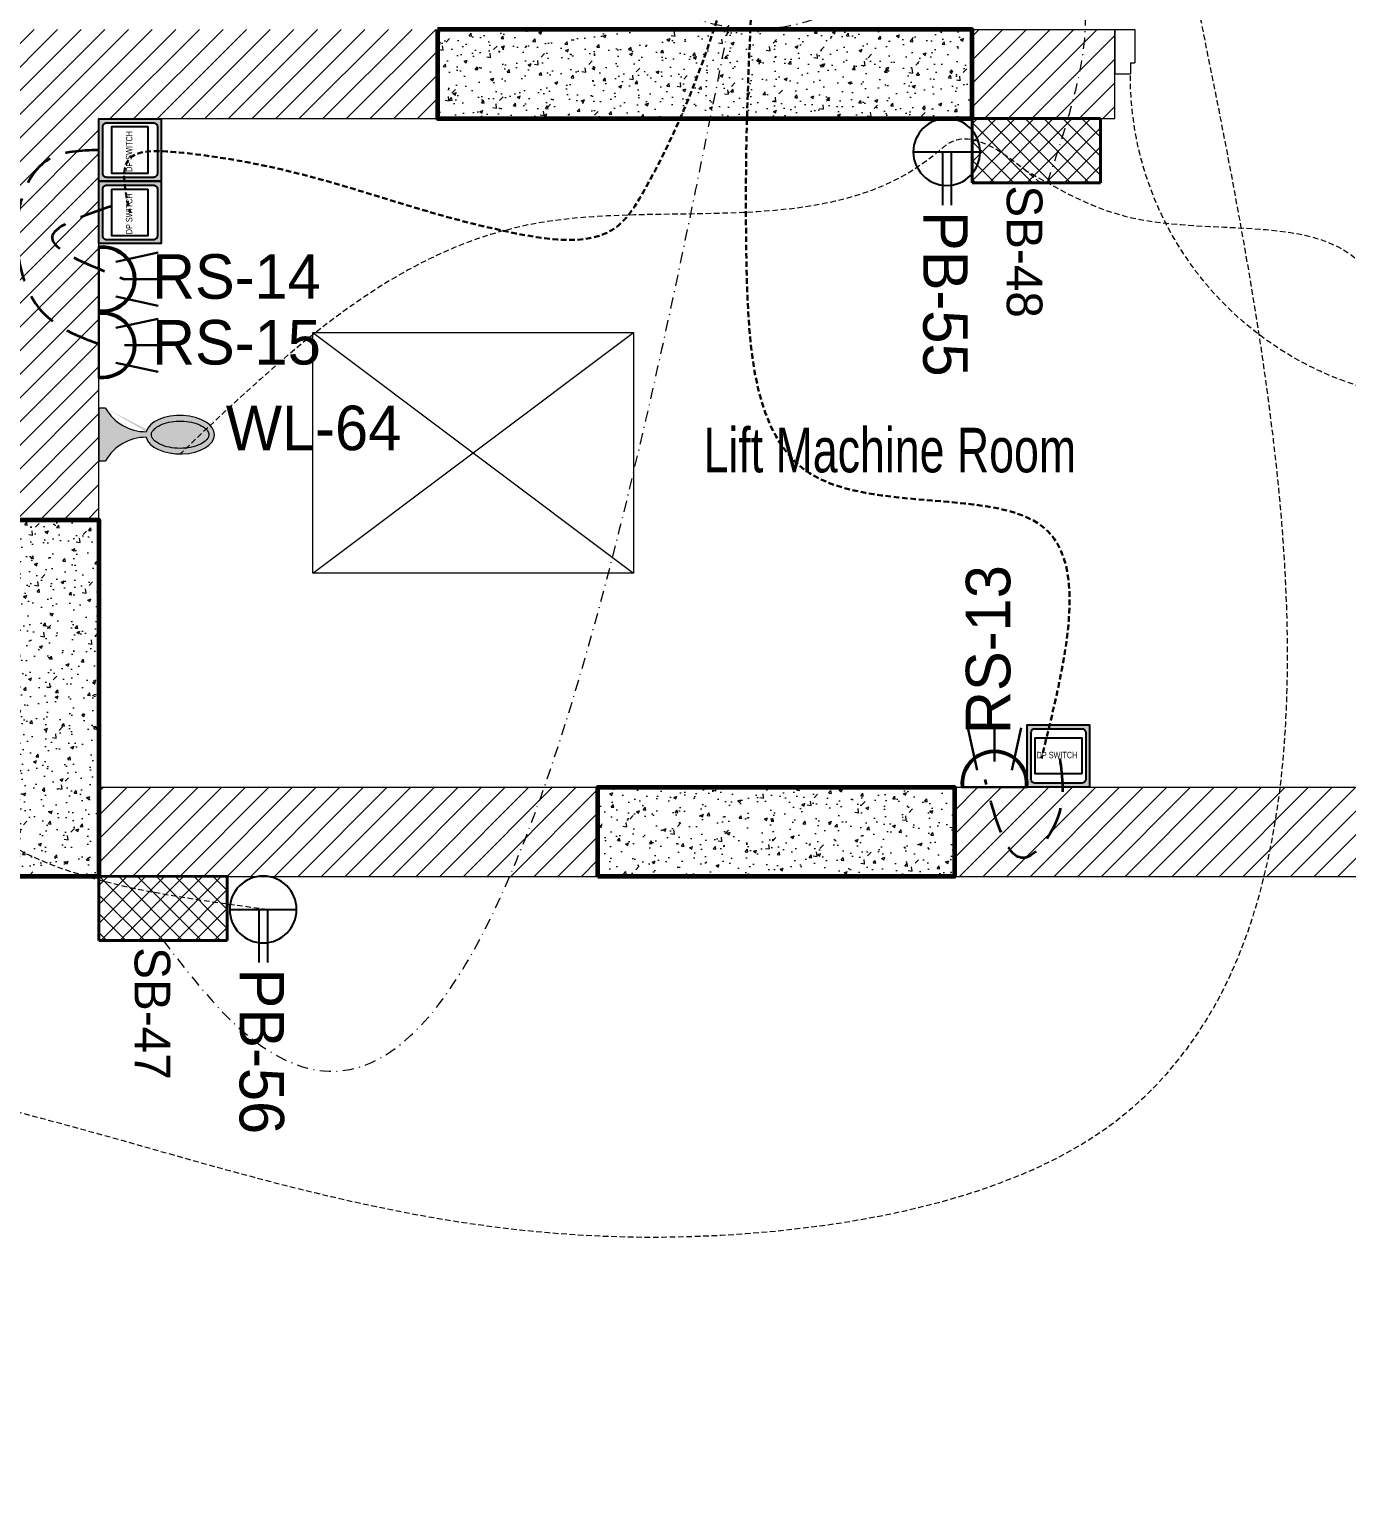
# Model space of a CAD drawing. Header units: inches. Extents: x 109699 to 44449955, y -10987 to 15824140.
# Drawn here: x 200892.4 to 201040.3, y -3920.7 to -3756.1 of the extents above; entities that cross this region are included whole.
import ezdxf

# ---------------------------------------------------------------- set-up
doc = ezdxf.new("R2010")
doc.units = ezdxf.units.IN
doc.header["$LTSCALE"] = 5
doc.header["$MEASUREMENT"] = 0
for name, pattern in [('DASHDOT', [1, 0.5, -0.25, 0, -0.25]), ('DASHED2', [0.375, 0.25, -0.125]), ('HIDDEN', [0.375, 0.25, -0.125])]:
    doc.linetypes.add(name, pattern=pattern)
doc.layers.get('0').update_dxf_attribs({"color": 123})
for name, color, linetype, lineweight in [('AC In', 244, 'DASHED2', 30), ('AC Out', 5, 'DASHED2', 35), ('cloumn', 253, 'Continuous', 60), ('door', 8, 'Continuous', 9), ('E-Con-Point', 5, 'DASHED2', 13), ('E-PB-Socket-5A', 203, 'Continuous', 13), ('E-RS', 12, 'Continuous', 30), ('E-SB-Switch-Board', 106, 'Continuous', 18), ('E-WL-Wall-Light', 232, 'Continuous', 15), ('ha', 252, 'Continuous', 5), ('HATCH2', 253, 'Continuous', 15), ('SB', 1, 'DASHDOT', 20), ('STAIR', 8, 'Continuous', 13), ('WALL-1', 8, 'Continuous', 9)]:
    doc.layers.add(name, color=color, linetype=linetype, lineweight=lineweight)
doc.layers.add('DP SWITCH', color=7, linetype='Continuous')
doc.layers.add('T', color=8, linetype='Continuous')
doc.styles.get("Standard").update_dxf_attribs({"font": 'times.ttf'})
doc.styles.add('style2', font='ARIALN.TTF', dxfattribs={"width": 0.75, "height": 3})
doc.styles.add('Swis 721 LtCn BT', font='swisscl.ttf')
pattern_1 = [(44.99999999999996, (182123.6579140291, 2531207.580042739), (-1.325825214724776, 1.325825214724777), [])]
pattern_2 = [(49.99999999999999, (188225.2806129124, 2529591.290867401), (3.586300913003767, -0.3137606749129773), [0.375, -4.125]), (355, (188225.2806129124, 2529591.290867401), (-0.6937566680649982, 3.760960668500059), [0.3, -3.3]), (100.4514444599999, (188225.5794713174, 2529591.264720681), (2.892544233635561, 3.447199954843146), [0.3187009599999986, -3.505710559999989]), (46.18419999999995, (188225.2806129124, 2529592.290867401), (5.336206653357862, -0.8275964039653854), [0.5625, -6.1875]), (96.63563548999993, (188225.7252966374, 2529592.221900866), (4.673309728371144, 4.87059300387275), [0.47805171, -5.258568799999998]), (351.1841639899999, (188225.2806129124, 2529592.290867401), (4.673309725273868, 4.870593001349948), [0.4499999999999989, -4.950000004999982]), (20.99999999999995, (188225.7806129124, 2529592.040867401), (2.984535260592307, -2.013094453326695), [0.3749999999999999, -4.124999999999999]), (326, (188225.7806129124, 2529592.040867401), (1.21657665960791, 3.625750225234264), [0.2999999999999999, -3.299999999999999]), (71.45144473999991, (188226.0293241824, 2529591.873109531), (4.201111883649856, 1.612655764031767), [0.31870095, -3.505710559999999]), (37.49999999999997, (188225.2806129124, 2529591.290867401), (0.06079927658645416, 1.664469269156557), [0, -3.26, 0, -3.35, 0, -3.3125]), (7.499999999999937, (188225.2806129124, 2529591.290867401), (1.315347687210744, 1.972058559411801), [0, -1.909999999999998, 0, -3.184999999999997, 0, -1.262499999999998]), (327.4999999999999, (188224.1656129124, 2529591.290867401), (2.669112180862045, -0.1127743586719001), [0, -1.25, 0, -3.9, 0, -5.175]), (317.4999999999999, (188223.6656129124, 2529591.290867401), (2.915930846711931, 0.5005249116615872), [0, -1.625, 0, -2.59, 0, -3.675])]

# ---------------------------------------------------------------- blocks, each defined once
blk = doc.blocks.new('Door-40')
at = {"layer": 'door', "ltscale": 0.5}
for p, q in [((0, 40), (5, 40)), ((0, 40), (0, 37.75)), ((5, 40), (5, 38.24999999999636)), ((3.75, 38.24999999999636), (3.75, 37.75000000000364)), ((3.75, 38.24999999999636), (5, 38.24999999999636)), ((0, 37.75), (3.75, 37.75000000000364)), ((0, 0), (0, 2.25)), ((0, 2.25), (3.75, 2.249999999996362)), ((3.75, 1.750000000003638), (3.75, 2.249999999996362)), ((3.75, 1.750000000003638), (5, 1.750000000003638)), ((4.010000000002037, 1.760000000002037), (4.010000000002037, 1.75)), ((5.010000000002037, 1.760000000002037), (4.010000000002037, 1.760000000002037)), ((5, 1.750000000003638), (5.010400642058812, 1.750000000007276)), ((5, 0), (5, 1.750000000003638)), ((5.135000000002037, 2.913192669428099), (5.145000000004075, 2.913192669428099)), ((5.135000000002037, 1.885000000002037), (5.135000000002037, 2.913192669428099)), ((5.145000000004075, 1.895000000000437), (5.145000000004075, 1.884599357945262)), ((0, 0), (5, 0)), ((0, 0), (5, 0))]:
    blk.add_line(p, q, dxfattribs=at)
blk.add_lwpolyline([(41.625, 3.145000000000437), (5.145000000004075, 3.145000000000437), (5.145000000004075, 1.895000000000437), (41.625, 1.895000000000437)], close=True, dxfattribs=at)
blk.add_circle((5.135000000002037, 1.760000000002037), 0.1249999999999983, dxfattribs=at)
at = {"layer": 'door', "linetype": 'HIDDEN', "ltscale": 0.5}
blk.add_arc((5.156161382139544, 1.755015969829401), 36.49531813451388, 2.182731632980644, 90.24516611661387, dxfattribs=at)
blk = doc.blocks.new('E-W-LIGHT')
at = {"linetype": 'ByBlock', "ltscale": 0.5}
h = blk.add_hatch(color=256, dxfattribs=at)
h.dxf.hatch_style = 1
h.set_gradient(color1=(255, 255, 255), color2=(255, 255, 0), name='CYLINDER')
edge = h.paths.add_edge_path()
edge.add_spline(control_points=[(-96.71110423948552, 1.235367220396483), (-96.8976251288622, 1.235367220396483), (-97.08530367817384, 1.204590695443009), (-97.49532330615068, 1.060408411101338), (-97.71769888777162, 0.9452617532663472), (-98.18859363857634, 0.6007580769133996), (-98.4360601757027, 0.3712016227401077), (-98.9274233233457, -0.2076466389563343), (-99.17095937526851, -0.5565722783421756), (-99.79256403547286, -1.649000525487912), (-100.1403411294208, -2.496475964584042), (-100.6655547252501, -4.389078901701514), (-100.8435119435345, -5.433326140728264), (-100.996858843053, -7.577941591604359), (-100.9723680002039, -8.677864733885961), (-100.7253955626443, -10.7881619923927), (-100.5027117058065, -11.79805679996582), (-99.90205506231798, -13.59089832466863), (-99.52349327352754, -14.37265162368595), (-98.79708591162027, -15.46144462183512), (-98.46289770719719, -15.83531695936959), (-97.82402795464219, -16.37320808014224), (-97.52292902289115, -16.53708124557815), (-97.0332651008719, -16.69867335386745), (-96.83300356165012, -16.72444707740215), (-96.42760539585558, -16.70413243760904), (-96.21918910161975, -16.65733367471884), (-95.75858057275782, -16.45705756399432), (-95.50712660475898, -16.30138572900886), (-94.98330090317799, -15.85001415615693), (-94.71221849052682, -15.55449414506236), (-94.18744122004225, -14.82684639582039), (-93.93399672563008, -14.39521060388152), (-93.32240182252819, -13.09860869282319), (-93.0057716383552, -12.13470487732181), (-92.57508722519842, -10.03980369670334), (-92.46055768618565, -8.90959698224412), (-92.45565766659526, -6.646794607945969), (-92.56528275998282, -5.514732191470296), (-92.98715107886524, -3.412587944823316), (-93.29985699109132, -2.443281268231641), (-93.99092435031811, -0.9549615958549695), (-94.34810290115182, -0.3877643056552464), (-95.07582621573985, 0.4836147841888085), (-95.44374809115733, 0.7854262440646148), (-96.01798165069457, 1.105607693885873), (-96.24029005175481, 1.180327462172805), (-96.53763867025813, 1.228459302029147), (-96.62438560181026, 1.235367220396483), (-96.71110423948552, 1.235367220396483)], knot_values=[0, 0, 0, 0, 0.194197829587449, 0.194197829587449, 0.388395659174898, 0.388395659174898, 0.582593488762347, 0.582593488762347, 0.776791318349796, 0.776791318349796, 1.110216687407361, 1.110216687407361, 1.443642056464925, 1.443642056464925, 1.77706742552249, 1.77706742552249, 2.110492794580054, 2.110492794580054, 2.443918163637619, 2.443918163637619, 2.701496175378678, 2.701496175378678, 2.959074187119738, 2.959074187119738, 3.169612053741, 3.169612053741, 3.380149920362263, 3.380149920362263, 3.590687786983526, 3.590687786983526, 3.801225653604789, 3.801225653604789, 4.011763520226051, 4.011763520226051, 4.360140390670959, 4.360140390670959, 4.708517261115867, 4.708517261115867, 5.056894131560775, 5.056894131560775, 5.405271002005684, 5.405271002005684, 5.69307956715584, 5.69307956715584, 5.980888132305996, 5.980888132305996, 6.192897451070847, 6.192897451070847, 6.283185307179586, 6.283185307179586, 6.283185307179586, 6.283185307179586], degree=3, periodic=0)
at = {"layer": 'E-WL-Wall-Light', "linetype": 'ByBlock', "ltscale": 0.5}
h = blk.add_hatch(color=256, dxfattribs=at)
h.dxf.hatch_style = 1
edge = h.paths.add_edge_path()
edge.add_ellipse((-96.71110423948552, -7.740473765769313), major_axis=(0, 10.71660606041263), ratio=0.559300439547623, start_angle=187.7376784571124, end_angle=531.0374031504149)
edge.add_arc((-112.001170541625, -18.46997501720373), 14.35701343791298, -60.53601194170483, 0.5736542653427819, ccw=False)
edge.add_line((-104.9392941575301, -30.97012448799713), (-104.939294157532, -33.06572841662167))
edge.add_line((-104.939294157532, -33.06572841662167), (-88.60969415754215, -33.06572841666017))
edge.add_line((-88.60969415754215, -33.06572841666017), (-88.60969415754002, -30.97012448799946))
edge.add_arc((-81.54781777344922, -18.46997501720374), 14.35701343791298, 179.559619270027, 240.5360119417236, ccw=False)
edge = h.paths.add_edge_path(flags=16)
edge.add_spline(control_points=[(-96.71110423948552, 1.235367220396483), (-96.8976251288622, 1.235367220396483), (-97.08530367817384, 1.204590695443009), (-97.49532330615068, 1.060408411101338), (-97.71769888777162, 0.9452617532663472), (-98.18859363857634, 0.6007580769133996), (-98.4360601757027, 0.3712016227401077), (-98.9274233233457, -0.2076466389563343), (-99.17095937526851, -0.5565722783421756), (-99.79256403547286, -1.649000525487912), (-100.1403411294208, -2.496475964584042), (-100.6655547252501, -4.389078901701514), (-100.8435119435345, -5.433326140728264), (-100.996858843053, -7.577941591604359), (-100.9723680002039, -8.677864733885961), (-100.7253955626443, -10.7881619923927), (-100.5027117058065, -11.79805679996582), (-99.90205506231798, -13.59089832466863), (-99.52349327352754, -14.37265162368595), (-98.79708591162027, -15.46144462183512), (-98.46289770719719, -15.83531695936959), (-97.82402795464219, -16.37320808014224), (-97.52292902289115, -16.53708124557815), (-97.0332651008719, -16.69867335386745), (-96.83300356165012, -16.72444707740215), (-96.42760539585558, -16.70413243760904), (-96.21918910161975, -16.65733367471884), (-95.75858057275782, -16.45705756399432), (-95.50712660475898, -16.30138572900886), (-94.98330090317799, -15.85001415615693), (-94.71221849052682, -15.55449414506236), (-94.18744122004225, -14.82684639582039), (-93.93399672563008, -14.39521060388152), (-93.32240182252819, -13.09860869282319), (-93.0057716383552, -12.13470487732181), (-92.57508722519842, -10.03980369670334), (-92.46055768618565, -8.90959698224412), (-92.45565766659526, -6.646794607945969), (-92.56528275998282, -5.514732191470296), (-92.98715107886524, -3.412587944823316), (-93.29985699109132, -2.443281268231641), (-93.99092435031811, -0.9549615958549695), (-94.34810290115182, -0.3877643056552464), (-95.07582621573985, 0.4836147841888085), (-95.44374809115733, 0.7854262440646148), (-96.01798165069457, 1.105607693885873), (-96.24029005175481, 1.180327462172805), (-96.53763867025813, 1.228459302029147), (-96.62438560181026, 1.235367220396483), (-96.71110423948552, 1.235367220396483)], knot_values=[0, 0, 0, 0, 0.194197829587449, 0.194197829587449, 0.388395659174898, 0.388395659174898, 0.582593488762347, 0.582593488762347, 0.776791318349796, 0.776791318349796, 1.110216687407361, 1.110216687407361, 1.443642056464925, 1.443642056464925, 1.77706742552249, 1.77706742552249, 2.110492794580054, 2.110492794580054, 2.443918163637619, 2.443918163637619, 2.701496175378678, 2.701496175378678, 2.959074187119738, 2.959074187119738, 3.169612053741, 3.169612053741, 3.380149920362263, 3.380149920362263, 3.590687786983526, 3.590687786983526, 3.801225653604789, 3.801225653604789, 4.011763520226051, 4.011763520226051, 4.360140390670959, 4.360140390670959, 4.708517261115867, 4.708517261115867, 5.056894131560775, 5.056894131560775, 5.405271002005684, 5.405271002005684, 5.69307956715584, 5.69307956715584, 5.980888132305996, 5.980888132305996, 6.192897451070847, 6.192897451070847, 6.283185307179586, 6.283185307179586, 6.283185307179586, 6.283185307179586], degree=3, periodic=0)
for p, q in [((-104.9392941575301, -30.97012448799713), (-104.939294157532, -33.06572841662167)), ((-88.60969415754215, -33.06572841666017), (-88.60969415754002, -30.97012448803655)), ((-104.939294157532, -33.06572841662167), (-88.60969415754215, -33.06572841666017))]:
    blk.add_line(p, q)
at = {"linetype": 'ByBlock', "ltscale": 0.5}
for centre, start, end in [((-112.001170541625, -18.46997501720374), 299.4639880582952, 0.5736542653427851), ((-81.54781777344922, -18.46997501720374), 179.4263457346572, 240.5360119417045)]:
    blk.add_arc(centre, 14.35701343791298, start, end, dxfattribs=at)
blk.add_ellipse((-96.71110423948552, -7.740473765769313), major_axis=(0, 10.71660606041263), ratio=0.559300439547623, start_param=3.276640619127039, end_param=9.268351136215248, dxfattribs=at)
blk.add_open_spline([(-96.71110423948552, 1.235367220396483), (-96.8976251288622, 1.235367220396483), (-97.08530367817384, 1.204590695443009), (-97.49532330615068, 1.060408411101338), (-97.71769888777162, 0.9452617532663472), (-98.18859363857634, 0.6007580769133996), (-98.4360601757027, 0.3712016227401077), (-98.9274233233457, -0.2076466389563343), (-99.17095937526851, -0.5565722783421756), (-99.79256403547286, -1.649000525487912), (-100.1403411294208, -2.496475964584042), (-100.6655547252501, -4.389078901701514), (-100.8435119435345, -5.433326140728264), (-100.996858843053, -7.577941591604359), (-100.9723680002039, -8.677864733885961), (-100.7253955626443, -10.7881619923927), (-100.5027117058065, -11.79805679996582), (-99.90205506231798, -13.59089832466863), (-99.52349327352754, -14.37265162368595), (-98.79708591162027, -15.46144462183512), (-98.46289770719719, -15.83531695936959), (-97.82402795464219, -16.37320808014224), (-97.52292902289115, -16.53708124557815), (-97.0332651008719, -16.69867335386745), (-96.83300356165012, -16.72444707740215), (-96.42760539585558, -16.70413243760904), (-96.21918910161975, -16.65733367471884), (-95.75858057275782, -16.45705756399432), (-95.50712660475898, -16.30138572900886), (-94.98330090317799, -15.85001415615693), (-94.71221849052682, -15.55449414506236), (-94.18744122004225, -14.82684639582039), (-93.93399672563008, -14.39521060388152), (-93.32240182252819, -13.09860869282319), (-93.0057716383552, -12.13470487732181), (-92.57508722519842, -10.03980369670334), (-92.46055768618565, -8.90959698224412), (-92.45565766659526, -6.646794607945969), (-92.56528275998282, -5.514732191470296), (-92.98715107886524, -3.412587944823316), (-93.29985699109132, -2.443281268231641), (-93.99092435031811, -0.9549615958549695), (-94.34810290115182, -0.3877643056552464), (-95.07582621573985, 0.4836147841888085), (-95.44374809115733, 0.7854262440646148), (-96.01798165069457, 1.105607693885873), (-96.24029005175481, 1.180327462172805), (-96.53763867025813, 1.228459302029147), (-96.62438560181026, 1.235367220396483), (-96.71110423948552, 1.235367220396483)], degree=3, knots=[0, 0, 0, 0, 0.194197829587449, 0.194197829587449, 0.388395659174898, 0.388395659174898, 0.582593488762347, 0.582593488762347, 0.776791318349796, 0.776791318349796, 1.110216687407361, 1.110216687407361, 1.443642056464925, 1.443642056464925, 1.77706742552249, 1.77706742552249, 2.110492794580054, 2.110492794580054, 2.443918163637619, 2.443918163637619, 2.701496175378678, 2.701496175378678, 2.959074187119738, 2.959074187119738, 3.169612053741, 3.169612053741, 3.380149920362263, 3.380149920362263, 3.590687786983526, 3.590687786983526, 3.801225653604789, 3.801225653604789, 4.011763520226051, 4.011763520226051, 4.360140390670959, 4.360140390670959, 4.708517261115867, 4.708517261115867, 5.056894131560775, 5.056894131560775, 5.405271002005684, 5.405271002005684, 5.69307956715584, 5.69307956715584, 5.980888132305996, 5.980888132305996, 6.192897451070847, 6.192897451070847, 6.283185307179586, 6.283185307179586, 6.283185307179586, 6.283185307179586], dxfattribs=at)
blk = doc.blocks.new('A$C4DCB0E22')
h = blk.add_hatch()
h.set_pattern_fill('ANSI37', color=256, scale=15, angle=90.05046403147966, style=0)
h.set_pattern_definition([(135.0504640314797, (0, 0), (-1.324656962164393, -1.326992438783809), []), (225.0504640314796, (0, 0), (1.326992438783809, -1.324656962164393), [])])
h.paths.add_polyline_path([(0.0158499618895469, -4.176303718850249e-06), (-3.779117417224143e-06, 17.9999888419976), (8.999992730033242, 18.00791571250107), (9.015846471040199, 0.007922694199763214)])
at = {"lineweight": 40}
for p, q in [((-3.779117417224143e-06, 17.9999888419976), (8.999992730033242, 18.00791571250107)), ((0.0158499618895469, -4.176303718850249e-06), (-3.779117417224143e-06, 17.9999888419976)), ((9.015846471040199, 0.007922694199763214), (8.999992730033242, 18.00791571250107)), ((0.0158499618895469, -4.176303718850249e-06), (9.015846471040199, 0.007922694199763214))]:
    blk.add_line(p, q, dxfattribs=at)
blk = doc.blocks.new('A$C0EEE0DA8')
at = {"lineweight": 25}
for p, q in [((9.859886922386067, 11.01563311866266), (9.859886922386067, 3.514223118661903)), ((9.859886922386067, 7.754928118662065), (15.8195753665932, 7.754928118662065)), ((9.859886922386067, 6.774928118662501), (15.8195753665932, 6.774928118662501))]:
    blk.add_line(p, q, dxfattribs=at)
blk.add_circle((9.85988692238243, 7.264928118662283), 3.750704999999999, dxfattribs=at)
blk = doc.blocks.new('DP Switch')
at = {"layer": 'DP SWITCH'}
h = blk.add_hatch(color=5, dxfattribs=at)
h.paths.add_polyline_path([(371.8944990466893, 17.73056013955426), (371.8944990466893, 14.23056013955134), (375.3944990466901, 14.23056013955134), (375.3944990466901, 17.73056013955214)])
h.paths.add_polyline_path([(375.1757490466773, 17.29306013955204), (375.1757490466773, 14.66806013955144, -0.4142135623730951), (374.9569990466773, 14.44931013955139), (372.3319990466767, 14.44931013955139, -0.4142135623730951), (372.1132490466766, 14.66806013955144), (372.1132490466766, 17.29306013955204, -0.4142135623730951), (372.3319990466767, 17.51181013955209), (374.9569990466773, 17.51181013955209, -0.4142135623730951)], flags=16)
at = {"layer": 'DP SWITCH', "color": 5}
for points in [[(375.3944990535736, 14.23056013818255), (371.8944990535736, 14.23056013818255), (371.8944990535736, 17.73056013818335), (375.3944990535736, 17.73056013818335)], [(374.9569990535753, 14.98278933212836), (372.3319990535771, 14.98278933212836), (372.3319990535771, 16.99740426982923), (374.9569990535753, 16.99740426982923)]]:
    blk.add_lwpolyline(points, close=True, dxfattribs=at)
at = {"layer": 'DP SWITCH', "color": 252}
blk.add_lwpolyline([(374.9569990535753, 14.4493101381824), (372.3319990535771, 14.4493101381824, -0.414213562373095), (372.1132490535736, 14.66806013818262), (372.1132490535736, 17.29306013818365, -0.414213562373095), (372.3319990535771, 17.5118101381835), (374.9569990535753, 17.5118101381835, -0.414213562373095), (375.1757490535762, 17.29306013818365), (375.1757490535762, 14.66806013818262, -0.414213562373095)], format="xyb", close=True, dxfattribs=at)
at = {"layer": 'DP SWITCH', "color": 5, "insert": (374.7126546307745, 15.84745109732405), "char_height": 0.3609375000001094, "attachment_point": 9, "style": 'Swis 721 LtCn BT'}
blk.add_mtext_dynamic_manual_height_columns('{\\C7;DP SWITCH}', width=2.020173917173224, gutter_width=2.5, heights=[0], dxfattribs=at)
blk = doc.blocks.new('HFDD')
for p, q in [((5419.762894572051, 11948.04792063459), (5417.732544542625, 11957.51012911636)), ((5423.644143322236, 11949.96593711011), (5423.644143322236, 11957.6695131256)), ((5427.525392072422, 11948.04792063459), (5429.555742101847, 11957.51012911636)), ((5416.354458301071, 11944.27399782948), (5430.9338283434, 11944.27399782948))]:
    blk.add_line(p, q)
for radius in [7.334100937498715, 6.993119663281231]:
    blk.add_arc((5423.644143322236, 11945.07993135875), radius, 353.691110472541, 186.3088895274602)

msp = doc.modelspace()

# ---------------------------------------------------------------- hatches: boundary and pattern name
at = {"layer": 'ha'}
h = msp.add_hatch(dxfattribs=at)
h.set_pattern_fill('AR-CONC', color=256, scale=0.5, angle=-2.544443745170813e-14)
h.set_pattern_definition(pattern_2)
h.paths.add_polyline_path([(200998.2349040519, -3756.057545262016), (200938.2349040519, -3756.057545262016), (200938.2349040519, -3766.057510167919), (200998.2349040519, -3766.057510167919)])
h = msp.add_hatch(dxfattribs=at)
h.set_pattern_fill('AR-CONC', color=256, scale=0.5, angle=-2.544443745170813e-14)
h.set_pattern_definition(pattern_2)
h.paths.add_polyline_path([(200900.2348932363, -3811.057510164659), (200890.2348932363, -3811.057510164659), (200890.2348932363, -3851.057510164659), (200900.2348932363, -3851.057510164659)])
h = msp.add_hatch(dxfattribs=at)
h.set_pattern_fill('AR-CONC', color=256, scale=0.5, angle=-2.544443745170813e-14)
h.set_pattern_definition(pattern_2)
h.paths.add_polyline_path([(200996.2349040519, -3841.057510164193), (200956.2349040519, -3841.057510164193), (200956.2349040519, -3851.057510164193), (200996.2349040519, -3851.057510164193)])
at = {"layer": 'HATCH2'}
h = msp.add_hatch(dxfattribs=at)
h.set_pattern_fill('ANSI31', color=256, scale=15, angle=-2.544443745170813e-14)
h.set_pattern_definition(pattern_1)
h.paths.add_polyline_path([(201059.2359765467, -3651.057510167919), (201054.2350429825, -3651.057510167919), (201054.2350429825, -3841.057510164193), (200996.234904052, -3841.057510164193), (200996.2349040519, -3851.057510164193), (201059.2349938476, -3851.057510164193)])
h = msp.add_hatch(dxfattribs=at)
h.set_pattern_fill('ANSI31', color=256, scale=15, angle=-2.544443745170813e-14)
h.set_pattern_definition(pattern_1)
h.paths.add_polyline_path([(200938.2349072598, -3756.057545262016), (200849.6918925103, -3756.057510167919), (200849.6918957182, -3766.057523173838), (200890.2348964444, -3766.057510167919), (200890.2348964443, -3811.057568723894), (200900.2348964442, -3811.057510164659), (200900.2348964444, -3766.057623647712), (200938.2349072598, -3766.057510167919)])
h = msp.add_hatch(dxfattribs=at)
h.set_pattern_fill('ANSI31', color=256, scale=15, angle=-2.544443745170813e-14)
h.set_pattern_definition(pattern_1)
h.paths.add_polyline_path([(201014.2354114939, -3766.057545262016), (201014.2354606289, -3756.057545262016), (200998.2349040519, -3756.057545262016), (200998.2349040519, -3766.057545262016)])
h = msp.add_hatch(dxfattribs=at)
h.set_pattern_fill('ANSI31', color=256, scale=15, angle=-2.544443745170813e-14)
h.set_pattern_definition(pattern_1)
h.paths.add_polyline_path([(200956.2349040519, -3841.057584848813), (200900.2348932363, -3841.057584848813), (200900.2348932363, -3851.057510164659), (200956.2349040519, -3851.057510164659)])

# ---------------------------------------------------------------- linework, layer by layer
at = {"layer": 'AC In', "ltscale": 0.5}
for points in [[(200974.5791086253, -3736.984623134914, 0.4855225955045945), (200961.3994211253, -3774.193154757725, 0.6351328731462051), (200958.3564523753, -3778.191406250118), (200947.0205148753, -3778.941406250118, 0.3731011853092474), (200930.0869211253, -3774.339843750118, 0.1044863309445067), (200909.7158273753, -3769.910156250118, 0.1044863309445067), (200903.6220773753, -3770.605468750118, 0.1044863309445067), (200903.7348932365, -3776.593750000108, 0.1044863309445067)], [(200974.5415902303, -3737.132572857566, 0.4969269649663134), (200972.9115809448, -3782.408374734676, 0.6799438138293744), (200979.9814523753, -3805.818588662054), (201006.210478506, -3811.890522213476, -0.15655896860951), (201006.0095011112, -3837.823920511885, 0.4583046871355023)]]:
    msp.add_spline(points, degree=3, dxfattribs=at)
at = {"layer": 'AC Out', "ltscale": 3}
for points in [[(200900.2348932365, -3769.593750000119, 0.1044863309445067), (200894.6923898753, -3770.574218750118), (200893.4502023753, -3787.238281250118, 0.1335538972421404), (200900.6410837352, -3791.490407500761, 0.1044863309445067)], [(200901.7012049732, -3775.88902432471, 0.1044863309445067), (200895.0075902271, -3779.225964897399, 0.006549339059461606), (200903.1036306339, -3784.076345000761, 0.1044863309445067)], [(201008.0592947004, -3837.840670171316, 0.4651883599115366), (201007.8447336253, -3844.406250000118), (201004.3095773753, -3848.929687500118), (200999.6767648753, -3840.203125000118)]]:
    msp.add_spline(points, degree=3, dxfattribs=at)
at = {"layer": 'cloumn'}
for points, elevation in [([(200938.2349040519, -3756.057545262016), (200938.2349040519, -3766.057510167919), (200998.2349040519, -3766.057510167919), (200998.2349040519, -3756.057545262016)], 0.1079880477884991), ([(200900.2348932363, -3851.057510164659), (200890.2348932363, -3851.057510164659), (200890.2348932363, -3811.057510164659), (200900.2348932363, -3811.057510164659)], 0.1764601243059509), ([(200956.2349040519, -3851.057510164193), (200956.2349040519, -3841.057510164193), (200996.2349040519, -3841.057510164193), (200996.2349040519, -3851.057510164193)], 0.2950888371762517)]:
    msp.add_lwpolyline(points, close=True, dxfattribs=dict(at, elevation=elevation))
at = {"layer": 'E-Con-Point', "ltscale": 0.5}
for points in [[(201007.8575312028, -3660.147057988095, 0.09000181142291623), (201167.3818278528, -3656.500031215024), (201446.5153075248, -3799.702639138899), (201448.9959212506, -3963.627646598978), (201449.0872041484, -4179.257499455386, 0.1758735910809044)], [(201005.4433177113, -3663.253247979, 0.09013834212850613), (201013.2646883575, -3659.777274410454, 0.190138342128467), (201068.3554930265, -3694.634953538849, 0.3353236859040862), (201068.3554930265, -3805.134953538849, 0.3353236859040862)], [(201007.8575312028, -3660.14705798809, 0.09000181142291774), (201458.8818278528, -3862.500031215024), (201513.0745253343, -3889.864679127622, 0.1613978000906009), (201513.0745253343, -3943.431085377622, 0.1613978000906009), (201513.7112862954, -3999.212344579126, 0.1613978000906009)], [(200840.0692295461, -4207.160250925222, 0.1686356955857512), (200866.1611398753, -4213.980468750118), (200886.9425707365, -4205.439417363645, -0.01447579099030349), (200940.222408296, -4205.398714941337, -0.01447579099030349), (201079.8818278528, -3931.500031215024), (201113.8818278528, -3686.500031215024), (201010.6968929305, -3664.153665819806, -0.2232965827286373)], [(200848.4318892553, -3934.439313824669, 0.1870069881661038), (200849.83136147, -3877.43933404772, -0.01447579099030349), (200917.5439523753, -3884.773437500118), (200970.0439523753, -3891.304687500118), (201011.8134836253, -3880.296875000118), (201022.9462961253, -3750.289062500118), (201005.4433177114, -3663.253247978954, 0.09013834212939142)], [(201010.6960958003, -3663.248621522573, 0.09013834212849758), (201227.3818278528, -3722.000031215024), (201357.3818278528, -4008.000031215024), (201431.1587000697, -4102.14157771421, -0.0313643044142573), (201464.2151636493, -4068.245138157431, -0.0313643044142573), (201499.6424107601, -4102.141568512629, -0.0313643044142573), (201464.2151728509, -4136.674998553111, -0.0313643044142573)], [(200919.1557150141, -3854.779657443337, 0.1079880477884991), (200884.3818278528, -3843.000031215024), (200861.8590008772, -3775.177240653267, 0.1956620523943577), (200812.9282162462, -3779.649440527705, 0.3363313430883323)], [(201005.8816213573, -3773.265580677271, 0.1079880477884991), (200995.3818278528, -3769.000031215024), (200994.3818278528, -3769.808215167922, 0.1079880477884991), (200948.3818278528, -3778.000031215024), (200909.3546237218, -3803.681251618534, 0.1398223186561239)], [(201004.0660411667, -3771.77052899706, 0.01503831874275412), (201015.3818278528, -3777.000031215024), (201039.3818278528, -3780.500031215024), (201050.7431326716, -3809.000031215024, 0.4462030082441038)]]:
    msp.add_spline(points, degree=3, dxfattribs=at)
at = {"layer": 'SB', "ltscale": 0.5}
msp.add_circle((200973.9547069979, -3736.984623134914, 0.4855225955045945), 19.07297205033713, dxfattribs=at)
for points in [[(200907.4433177111, -3858.253247975741, 0.1764601243059509), (200913.7627023753, -3865.914062500118, 0.1764601243059509), (200974.5791086252, -3736.984623134914, 0.4855225955045946)], [(201006.6830651159, -3773.264874794677, 0.01244889836780487), (201010.3818278528, -3751.187500000118, 0.1079880477884991), (200974.5415902303, -3737.132572857566, 0.4969269649663134)]]:
    msp.add_spline(points, degree=3, dxfattribs=at)
at = {"layer": 'STAIR', "linetype": 'Continuous'}
for p, q in [((200924.2348932365, -3790.057510167919, 0.08255704978983047), (200960.2348932365, -3817.057510164193, 0.08255704978983047)), ((200924.2348932365, -3817.057510164193, 0.08255704978983047), (200960.2348932365, -3790.057510167919, 0.08255704978983047))]:
    msp.add_line(p, q, dxfattribs=at)
at = {"layer": 'STAIR', "linetype": 'Continuous', "elevation": 0.08255704978983047}
msp.add_lwpolyline([(200924.2348932365, -3790.057510167919), (200960.2348932365, -3790.057510167919), (200960.2348932365, -3817.057510164193), (200924.2348932365, -3817.057510164193)], close=True, dxfattribs=at)
at = {"layer": 'WALL-1'}
for p, q in [((200996.2349040519, -3756.057545262016, 0.1079880477884991), (201014.2354606289, -3756.057545262016, 0.1079880477884991)), ((201014.2354114939, -3766.057545262016, 0.3972673272365057), (201014.2354606289, -3756.057545262016, 0.38859728921868)), ((200900.2348932365, -3811.057510164659, 0.1764601243059509), (200900.2348932365, -3766.057510167919, 0.08255704978983047)), ((200900.2348932365, -3766.057510167919, 0.1770333395239483), (200938.2349040519, -3766.057510167919, 0.1079880477884991)), ((200996.2349040519, -3766.057545262016, 0.1079880477884991), (201014.2354360615, -3766.057545262016, 0.1079880477884991)), ((200900.2348932365, -3841.057520786859, 0.2709364257752362), (200978.2349040519, -3841.057610015943, 0.2950888371762517)), ((200996.2349040519, -3841.057510164193, 0.2950888371762517), (201054.2350429824, -3841.057510164193, 0.2950888371762517)), ((200900.2348932363, -3851.057510164659, 0.1764601243059509), (200978.2349040519, -3851.057510164659, 0.2950888371762517)), ((200996.2349040519, -3851.057510164193, 0.4709624282571561), (201059.2349938476, -3851.057510164193, 0.4709624282571561))]:
    msp.add_line(p, q, dxfattribs=at)

# ---------------------------------------------------------------- block references
at = {"layer": 'DP SWITCH', "xscale": 2, "yscale": 2, "zscale": 2, "rotation": 90}
for p in [(200935.6960135128, -4516.882748107266, 0.1044863309445067), (200935.6960135128, -4523.882748107266, 0.1044863309445067)]:
    msp.add_blockref('DP Switch', p, dxfattribs=at)
at = {"layer": 'DP SWITCH', "xscale": 2, "yscale": 2, "zscale": 2}
msp.add_blockref('DP Switch', (200260.624539684, -3869.518822706533, 0.4583046871355023), dxfattribs=at)
at = {"layer": 'E-PB-Socket-5A', "xscale": -1, "rotation": 90}
for p in [(201002.6467559715, -3759.948328245536, 0.1079880477884991), (200925.9306431328, -3844.919770520951, 0.1079880477884991)]:
    msp.add_blockref('A$C0EEE0DA8', p, dxfattribs=at)
at = {"layer": 'E-RS', "xscale": -0.5039999999967403, "yscale": 0.5039999999967403, "zscale": 0.5039999999967403, "rotation": 270}
for p in [(194880.3207983694, -6517.592993217488, 0.1044863309445067), (194880.3207983694, -6525.007055717488, 0.1044863309445067)]:
    msp.add_blockref('HFDD', p, dxfattribs=at)
at = {"layer": 'E-RS', "xscale": -0.5039999999967403, "yscale": 0.5039999999967403, "zscale": 0.5039999999967403}
msp.add_blockref('HFDD', (203734.2561847572, -9860.971605031315, 0.4583046871355023), dxfattribs=at)
at = {"layer": 'E-SB-Switch-Board', "xscale": 0.8002315484918654, "yscale": 0.8002315484918654, "zscale": 0.8002315484918654, "rotation": 269.9999999999999}
for p in [(200998.2349040519, -3766.057545262016, 0.1079880477884991), (200900.2348965783, -3851.044826525113, 0.1764601243059509)]:
    msp.add_blockref('A$C4DCB0E22', p, dxfattribs=at)
at = {"layer": 'E-WL-Wall-Light', "xscale": 0.3601041968213394, "yscale": 0.3601041968213394, "zscale": 0.3601041968213394, "rotation": 270}
msp.add_blockref('E-W-LIGHT', (200912.1420008103, -3836.348932706415, 0.1398223186561239), dxfattribs=at)
at = {"layer": 'WALL-1', "color": 7, "xscale": -1, "rotation": 90}
msp.add_blockref('Door-40', (201054.2354606289, -3756.057545262016, 0.38859728921868), dxfattribs=at)

# ---------------------------------------------------------------- texts
at = {"layer": 'E-PB-Socket-5A', "char_height": 5, "width": 24.08470202641911, "attachment_point": 7, "rotation": 269.99999999999983}
for s, insert in [('{\\fCentury Gothic|b0|i0|c0|p34;PB-55}', (200992.6709335082, -3776.426473542745, 0.4750805540294161)), ('{\\fCentury Gothic|b0|i0|c0|p34;PB-56}', (200915.9548206695, -3861.397915818161, 0.4750805540294161))]:
    msp.add_mtext(s, dxfattribs=dict(at, insert=insert))
at = {"layer": 'E-RS', "char_height": 5, "width": 24.08470202641911, "attachment_point": 3}
for s, insert in [('{\\fCentury Gothic|b0|i0|c0|p34;RS-14}', (200925.1423887135, -3781.273671528583, -0.3538183561909957)), ('{\\fCentury Gothic|b0|i0|c0|p34;RS-15}', (200925.1423887135, -3788.652577778583, -0.3538183561909957))]:
    msp.add_mtext(s, dxfattribs=dict(at, insert=insert))
at = {"layer": 'E-RS', "insert": (200997.5192405696, -3816.150206953114), "char_height": 5, "width": 24.08470202641911, "attachment_point": 3, "rotation": 89.99999999999993}
msp.add_mtext('{\\fCentury Gothic|b0|i0|c0|p34;RS-13}', dxfattribs=at)
at = {"layer": 'E-SB-Switch-Board', "char_height": 4, "width": 14.72456830652664, "attachment_point": 3, "rotation": 270.00000000000006}
for s, insert in [('{\\fCentury Gothic|b0|i0|c0|p34;SB-48}', (201006.1168740614, -3788.41838946083, -0.2054468770686443)), ('{\\fCentury Gothic|b0|i0|c0|p34;SB-47}', (200908.2418490588, -3873.867784305216, -0.1369748005511925))]:
    msp.add_mtext(s, dxfattribs=dict(at, insert=insert))
at = {"layer": 'E-WL-Wall-Light', "insert": (200914.4782316801, -3803.332964321658, -15.68102629047777), "char_height": 5, "width": 24.08470202641911, "attachment_point": 7}
msp.add_mtext('{\\fCentury Gothic|b0|i0|c0|p34;WL-64}', dxfattribs=at)
at = {"layer": 'T', "insert": (200976.0259924874, -3805.818588662054), "char_height": 5, "width": 87.81464527470234, "attachment_point": 8, "style": 'style2'}
msp.add_mtext('\\pi25.94;{\\fCentury Gothic|b0|i0|c0|p34;Lift Machine Room}', dxfattribs=at)

doc.saveas('drawing.dxf')
